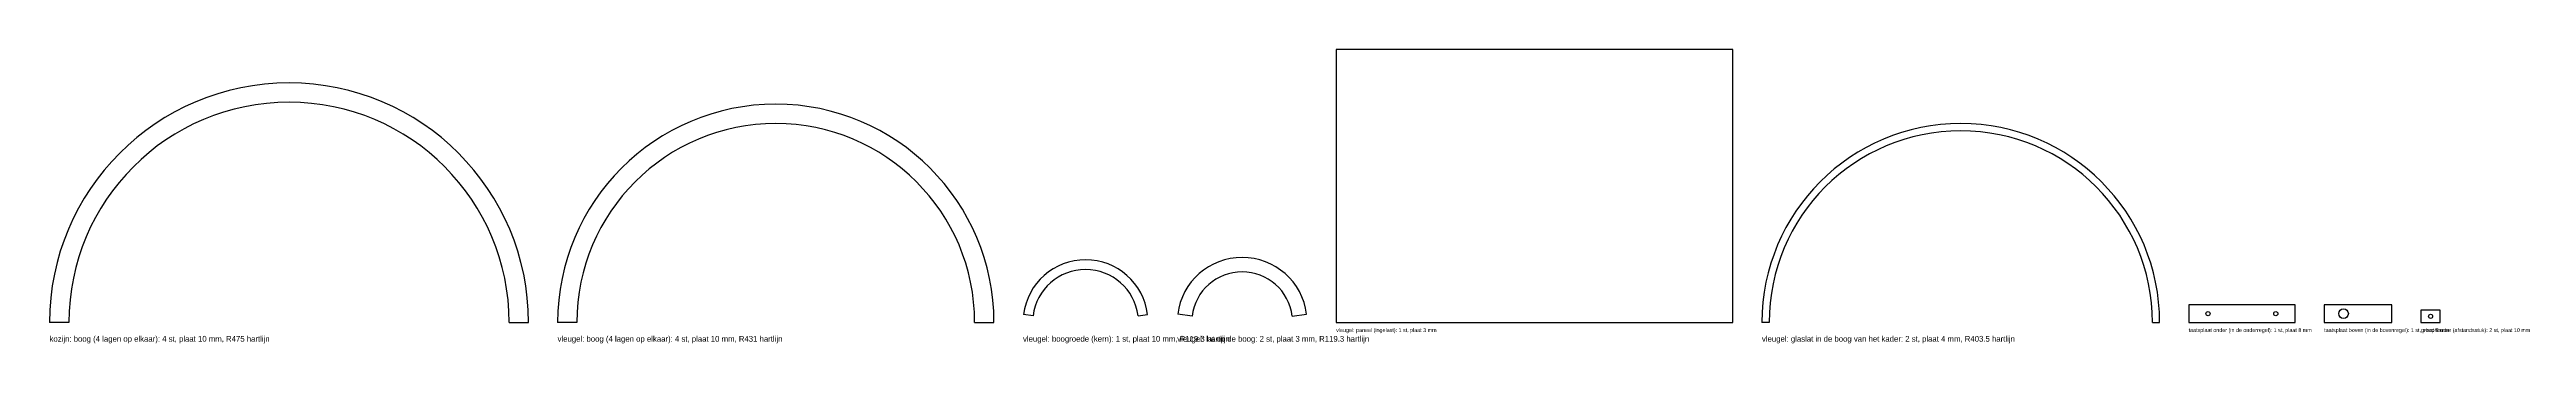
# Model space of a CAD drawing. Header units: millimetres. Extents: x 0 to 5119, y -44 to 564.
import ezdxf

# ---------------------------------------------------------------- set-up
doc = ezdxf.new("R2010")
doc.units = ezdxf.units.MM

msp = doc.modelspace()

# ---------------------------------------------------------------- linework, layer by layer
at = {"layer": 'GATEN'}
for centre, radius in [((4461.2, 18), 4.25), ((4601.2, 18), 4.25), ((4741.2, 18), 10), ((4921.2, 12.5), 4.25)]:
    msp.add_circle(centre, radius, dxfattribs=at)
at = {"layer": 'SNIJDEN'}
for p, q in [((3479.2, 564), (2659.2, 564)), ((2659.2, 564), (2659.2, 0)), ((3479.2, 0), (3479.2, 564)), ((40, 0), (0, 0)), ((950, 0), (990, 0)), ((1090, 0), (1050, 0)), ((1912, 0), (1952, 0)), ((2032.8619, 13.6989), (2013.0196, 16.2056)), ((2249.7381, 13.6989), (2269.5804, 16.2056)), ((2361.4224, 13.0723), (2331.659, 16.8323)), ((2568.3776, 13.0723), (2598.141, 16.8323)), ((2659.2, 0), (3479.2, 0)), ((3554.2, 0), (3539.2, 0)), ((4346.2, 0), (4361.2, 0)), ((4641.2, 36), (4421.2, 36)), ((4421.2, 36), (4421.2, 0)), ((4421.2, 0), (4641.2, 0)), ((4641.2, 0), (4641.2, 36)), ((4841.2, 36), (4701.2, 36)), ((4701.2, 36), (4701.2, 0)), ((4701.2, 0), (4841.2, 0)), ((4841.2, 0), (4841.2, 36)), ((4941.2, 25), (4901.2, 25)), ((4901.2, 25), (4901.2, 0)), ((4901.2, 0), (4941.2, 0)), ((4941.2, 0), (4941.2, 25))]:
    msp.add_line(p, q, dxfattribs=at)
for centre, radius, start, end in [((495, 0), 495, 0, 180), ((495, 0), 455, 0, 180), ((1501, 0), 451, 0, 180), ((1501, 0), 411, 0, 180), ((3950.2, 0), 411, 0, 180), ((3950.2, 0), 396, 0, 180), ((2141.3, 0), 129.3, 7.2, 172.8), ((2141.3, 0), 109.3, 7.2, 172.8), ((2464.9, 0), 134.3, 7.2, 172.8), ((2464.9, 0), 104.3, 7.2, 172.8)]:
    msp.add_arc(centre, radius, start, end, dxfattribs=at)

# ---------------------------------------------------------------- texts
at = {"layer": 'TEKST'}
for s, height, p in [('kozijn: boog (4 lagen op elkaar): 4 st, plaat 10 mm, R475 hartlijn', 12, (0, -40)), ('vleugel: boog (4 lagen op elkaar): 4 st, plaat 10 mm, R431 hartlijn', 12, (1050, -40)), ('vleugel: boogroede (kern): 1 st, plaat 10 mm, R119.3 hartlijn', 12, (2012, -40)), ('vleugel: lat op de boog: 2 st, plaat 3 mm, R119.3 hartlijn', 12, (2330.6, -40)), ('vleugel: paneel (ingelast): 1 st, plaat 3 mm', 8, (2659.2, -20)), ('vleugel: glaslat in de boog van het kader: 2 st, plaat 4 mm, R403.5 hartlijn', 12, (3539.2, -40)), ('taatsplaat onder (in de onderregel): 1 st, plaat 8 mm', 8, (4421.2, -20)), ('taatsplaat boven (in de bovenregel): 1 st, plaat 8 mm', 8, (4701.2, -20)), ('greephouder (afstandsstuk): 2 st, plaat 10 mm', 8, (4901.2, -20))]:
    msp.add_text(s, height=height, dxfattribs=at).set_placement(p)

doc.saveas('drawing.dxf')
